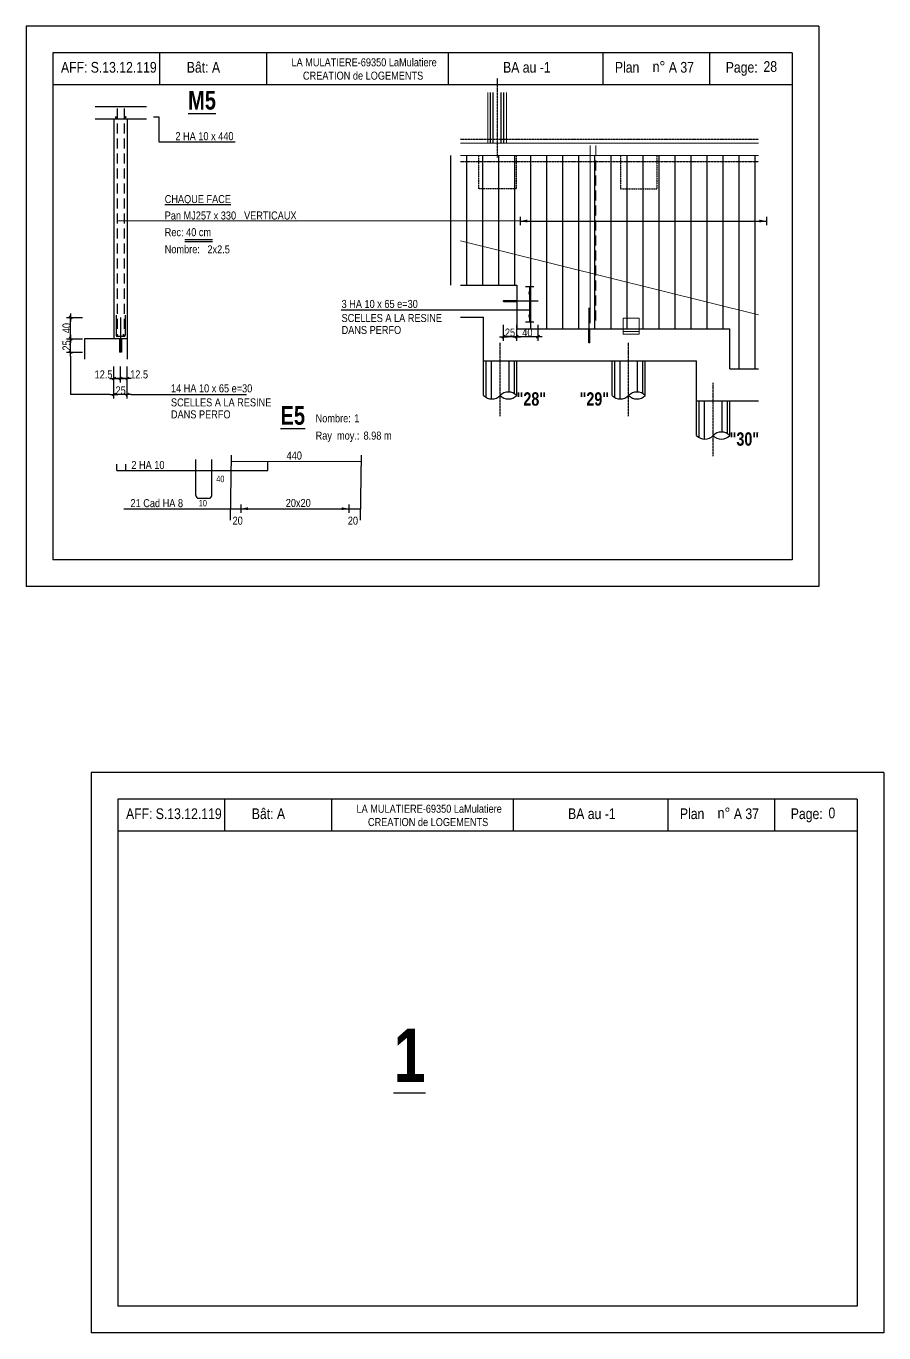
# Model space of a CAD drawing. Header units: metres. Extents: x -9927 to 45032, y -190416 to 12166.
# Drawn here: x 2379 to 3986, y -173726 to -171278 of the extents above; entities that cross this region are included whole.
import ezdxf
from ezdxf.enums import TextEntityAlignment as Align

# ---------------------------------------------------------------- set-up
doc = ezdxf.new("R2010")
doc.units = ezdxf.units.M
doc.header["$PDMODE"] = 65
for name, pattern in [('CACHE2', [0.1875, 0.125, -0.0625]), ('INTERROMPU2', [9.525, 6.35, -3.175]), ('TIRETPTX2', [50.8, 25.4, -12.7, 0, -12.7])]:
    doc.linetypes.add(name, pattern=pattern)
for name, color, linetype in [('01_cote_gen', 4, 'Continuous'), ('01_fenetres', 171, 'Continuous'), ('01_linteaux', 3, 'Continuous'), ('01_murs_coup', 5, 'Continuous'), ('01_murs_sup', 6, 'INTERROMPU2'), ('01_poch_murs', 251, 'Continuous'), ('01_sem', 42, 'Continuous'), ('01_texte', 230, 'Continuous'), ('AA_COTES', 2, 'Continuous')]:
    doc.layers.add(name, color=color, linetype=linetype)
doc.layers.add('01_PIEUX', color=5, linetype='Continuous', lineweight=60)
doc.styles.add('impact', font='impact.ttf')
doc.styles.add('STYLE2', font='ARIALN.TTF')
doc.dimstyles.new('JB50', dxfattribs={"dimscale": 0.1, "dimtxt": 150, "dimasz": 15, "dimexe": 0.1, "dimexo": 0.1, "dimgap": 0.09, "dimtad": 1, "dimdec": 1, "dimdsep": 46, "dimtxsty": 'STYLE2', "dimblk1": 'BOND_G', "dimblk2": 'BOND_D', "dimsah": 1, "dimcen": 1.5, "dimdle": 0.01, "dimse1": 1, "dimse2": 1, "dimclrd": 4, "dimclre": 2, "dimclrt": 6, "dimazin": 2, "dimtfac": 2.333333, "dimtdec": 1, "dimtix": 1, "dimtmove": 2, "dimatfit": 3, "dimldrblk": 'BOND_G', "dimfxl": 1, "dimtolj": 1, "dimtzin": 0, "dimarcsym": 0})

# ---------------------------------------------------------------- blocks, each defined once
blk = doc.blocks.new('BOND_G')
at = {"layer": 'AA_COTES', "color": 0}
for p, q in [((5, 0), (-5, 0)), ((1.8, 1.8), (-1.8, -1.8)), ((0, -5), (0, 15))]:
    blk.add_line(p, q, dxfattribs=at)
blk = doc.blocks.new('BOND_D')
at = {"layer": 'AA_COTES', "color": 0}
for p, q in [((5, 0), (-5, 0)), ((-1.8, -1.8), (1.8, 1.8)), ((0, 5), (0, -15))]:
    blk.add_line(p, q, dxfattribs=at)
blk = doc.blocks.new('*D1768')
at = {"layer": '01_cote_gen', "color": 4, "lineweight": -2, "ltscale": 0.5, "transparency": 16777216}
blk.add_line((2462.8, -171861.9), (2462.8, -171824.9), dxfattribs=at)
at = {"layer": 'DEFPOINTS', "color": 0, "lineweight": 0, "ltscale": 0.5, "transparency": 16777216}
for p in [(2462.8, -171823.4), (2556.4, -171823.4), (2470.3, -171863.4)]:
    blk.add_point(p, dxfattribs=at)
at = {"layer": '01_cote_gen', "color": 4, "lineweight": -2, "ltscale": 0.5, "transparency": 16777216, "xscale": 1.5, "yscale": 1.5, "zscale": 1.5}
for name, p, rotation in [('BOND_D', (2462.8, -171823.4), 90), ('BOND_G', (2462.8, -171863.4), 270)]:
    blk.add_blockref(name, p, dxfattribs=dict(at, rotation=rotation))
at = {"layer": '01_cote_gen', "color": 6, "lineweight": 0, "ltscale": 0.5, "transparency": 16777216, "insert": (2455.1, -171843.4), "char_height": 15, "attachment_point": 5, "rotation": 90, "style": 'STYLE2'}
blk.add_mtext('\\A1;40', dxfattribs=at)
blk = doc.blocks.new('*D1769')
at = {"layer": '01_cote_gen', "color": 4, "lineweight": -2, "ltscale": 0.5, "transparency": 16777216}
blk.add_line((2567.4, -171937.9), (2557.9, -171937.9), dxfattribs=at)
at = {"layer": 'DEFPOINTS', "color": 0, "lineweight": 0, "ltscale": 0.5, "transparency": 16777216}
for p in [(2556.4, -171888.4), (2568.9, -171882.4), (2556.4, -171937.9)]:
    blk.add_point(p, dxfattribs=at)
at = {"layer": '01_cote_gen', "color": 4, "lineweight": -2, "ltscale": 0.5, "transparency": 16777216, "xscale": 1.5, "yscale": 1.5, "zscale": 1.5, "rotation": 180}
blk.add_blockref('BOND_D', (2556.4, -171937.9), dxfattribs=at)
at = {"layer": '01_cote_gen', "color": 4, "lineweight": -2, "ltscale": 0.5, "transparency": 16777216, "xscale": 1.5, "yscale": 1.5, "zscale": 1.5}
blk.add_blockref('BOND_G', (2568.9, -171937.9), dxfattribs=at)
at = {"layer": '01_cote_gen', "color": 6, "lineweight": 0, "ltscale": 0.5, "transparency": 16777216, "insert": (2591.1, -171930.3), "char_height": 15, "attachment_point": 5, "style": 'STYLE2'}
blk.add_mtext('\\A1;12.5', dxfattribs=at)
blk = doc.blocks.new('*D1770')
at = {"layer": '01_cote_gen', "color": 4, "lineweight": -2, "ltscale": 0.5, "transparency": 16777216}
blk.add_line((2554.9, -171937.9), (2545.4, -171937.9), dxfattribs=at)
at = {"layer": 'DEFPOINTS', "color": 0, "lineweight": 0, "ltscale": 0.5, "transparency": 16777216}
for p in [(2543.9, -171863.4), (2556.4, -171888.4), (2543.9, -171937.9)]:
    blk.add_point(p, dxfattribs=at)
at = {"layer": '01_cote_gen', "color": 4, "lineweight": -2, "ltscale": 0.5, "transparency": 16777216, "xscale": 1.5, "yscale": 1.5, "zscale": 1.5, "rotation": 180}
blk.add_blockref('BOND_D', (2543.9, -171937.9), dxfattribs=at)
at = {"layer": '01_cote_gen', "color": 4, "lineweight": -2, "ltscale": 0.5, "transparency": 16777216, "xscale": 1.5, "yscale": 1.5, "zscale": 1.5}
blk.add_blockref('BOND_G', (2556.4, -171937.9), dxfattribs=at)
at = {"layer": '01_cote_gen', "color": 6, "lineweight": 0, "ltscale": 0.5, "transparency": 16777216, "insert": (2524.4, -171930.3), "char_height": 15, "attachment_point": 5, "style": 'STYLE2'}
blk.add_mtext('\\A1;12.5', dxfattribs=at)
blk = doc.blocks.new('*D1771')
at = {"layer": '01_cote_gen', "color": 4, "lineweight": -2, "ltscale": 0.5, "transparency": 16777216}
blk.add_line((2567.4, -171967.8), (2545.4, -171967.8), dxfattribs=at)
at = {"layer": 'DEFPOINTS', "color": 0, "lineweight": 0, "ltscale": 0.5, "transparency": 16777216}
for p in [(2543.9, -171945.4), (2568.9, -171945.4), (2543.9, -171967.8)]:
    blk.add_point(p, dxfattribs=at)
at = {"layer": '01_cote_gen', "color": 4, "lineweight": -2, "ltscale": 0.5, "transparency": 16777216, "xscale": 1.5, "yscale": 1.5, "zscale": 1.5, "rotation": 180}
blk.add_blockref('BOND_D', (2543.9, -171967.8), dxfattribs=at)
at = {"layer": '01_cote_gen', "color": 4, "lineweight": -2, "ltscale": 0.5, "transparency": 16777216, "xscale": 1.5, "yscale": 1.5, "zscale": 1.5}
blk.add_blockref('BOND_G', (2568.9, -171967.8), dxfattribs=at)
at = {"layer": '01_cote_gen', "color": 6, "lineweight": 0, "ltscale": 0.5, "transparency": 16777216, "insert": (2556.4, -171960.2), "char_height": 15, "attachment_point": 5, "style": 'STYLE2'}
blk.add_mtext('\\A1;25', dxfattribs=at)
blk = doc.blocks.new('*D1772')
at = {"layer": '01_cote_gen', "color": 4, "lineweight": -2, "ltscale": 0.5, "transparency": 16777216}
blk.add_line((2462.8, -171886.9), (2462.8, -171864.9), dxfattribs=at)
at = {"layer": 'DEFPOINTS', "color": 0, "lineweight": 0, "ltscale": 0.5, "transparency": 16777216}
for p in [(2462.8, -171863.4), (2514.9, -171863.4), (2554.4, -171888.4)]:
    blk.add_point(p, dxfattribs=at)
at = {"layer": '01_cote_gen', "color": 4, "lineweight": -2, "ltscale": 0.5, "transparency": 16777216, "xscale": 1.5, "yscale": 1.5, "zscale": 1.5}
for name, p, rotation in [('BOND_D', (2462.8, -171863.4), 90), ('BOND_G', (2462.8, -171888.4), 270)]:
    blk.add_blockref(name, p, dxfattribs=dict(at, rotation=rotation))
at = {"layer": '01_cote_gen', "color": 6, "lineweight": 0, "ltscale": 0.5, "transparency": 16777216, "insert": (2455.1, -171875.9), "char_height": 15, "attachment_point": 5, "rotation": 90, "style": 'STYLE2'}
blk.add_mtext('\\A1;25', dxfattribs=at)
blk = doc.blocks.new('*D1773')
at = {"layer": '01_cote_gen', "color": 4, "lineweight": -2, "ltscale": 0.5, "transparency": 16777216}
blk.add_line((3336.9, -171859.5), (3299.9, -171859.5), dxfattribs=at)
at = {"layer": 'DEFPOINTS', "color": 0, "lineweight": 0, "ltscale": 0.5, "transparency": 16777216}
for p in [(3298.4, -171776), (3338.4, -171764.7), (3298.4, -171859.5)]:
    blk.add_point(p, dxfattribs=at)
at = {"layer": '01_cote_gen', "color": 4, "lineweight": -2, "ltscale": 0.5, "transparency": 16777216, "xscale": 1.5, "yscale": 1.5, "zscale": 1.5, "rotation": 180}
blk.add_blockref('BOND_D', (3298.4, -171859.5), dxfattribs=at)
at = {"layer": '01_cote_gen', "color": 4, "lineweight": -2, "ltscale": 0.5, "transparency": 16777216, "xscale": 1.5, "yscale": 1.5, "zscale": 1.5}
blk.add_blockref('BOND_G', (3338.4, -171859.5), dxfattribs=at)
at = {"layer": '01_cote_gen', "color": 6, "lineweight": 0, "ltscale": 0.5, "transparency": 16777216, "insert": (3318.4, -171851.8), "char_height": 15, "attachment_point": 5, "style": 'STYLE2'}
blk.add_mtext('\\A1;40', dxfattribs=at)
blk = doc.blocks.new('*D1774')
at = {"layer": '01_cote_gen', "color": 4, "lineweight": -2, "ltscale": 0.5, "transparency": 16777216}
blk.add_line((3296.9, -171859.5), (3274.9, -171859.5), dxfattribs=at)
at = {"layer": 'DEFPOINTS', "color": 0, "lineweight": 0, "ltscale": 0.5, "transparency": 16777216}
for p in [(3273.4, -171765.7), (3298.4, -171777.4), (3273.4, -171859.5)]:
    blk.add_point(p, dxfattribs=at)
at = {"layer": '01_cote_gen', "color": 4, "lineweight": -2, "ltscale": 0.5, "transparency": 16777216, "xscale": 1.5, "yscale": 1.5, "zscale": 1.5, "rotation": 180}
blk.add_blockref('BOND_D', (3273.4, -171859.5), dxfattribs=at)
at = {"layer": '01_cote_gen', "color": 4, "lineweight": -2, "ltscale": 0.5, "transparency": 16777216, "xscale": 1.5, "yscale": 1.5, "zscale": 1.5}
blk.add_blockref('BOND_G', (3298.4, -171859.5), dxfattribs=at)
at = {"layer": '01_cote_gen', "color": 6, "lineweight": 0, "ltscale": 0.5, "transparency": 16777216, "insert": (3285.9, -171851.8), "char_height": 15, "attachment_point": 5, "style": 'STYLE2'}
blk.add_mtext('\\A1;25', dxfattribs=at)

msp = doc.modelspace()

# ---------------------------------------------------------------- linework, layer by layer
at = {"layer": '01_cote_gen', "color": 5, "linetype": 'Continuous', "lineweight": 0}
msp.add_line((3435.76, -171501.27), (3435.76, -171834.11), dxfattribs=at)
at = {"layer": '01_cote_gen', "color": 5, "linetype": 'CACHE2', "lineweight": 0, "ltscale": 150}
msp.add_line((3446.91, -171501.27), (3446.91, -171834.6), dxfattribs=at)
at = {"layer": '01_fenetres', "ltscale": 30}
for p, q in [((2429.43, -171327.53), (2429.43, -172277.53)), ((2429.43, -171327.53), (2429.43, -172277.53)), ((2429.43, -171327.53), (2429.43, -172277.53)), ((3814.43, -171327.53), (2429.43, -171327.53)), ((2629.43, -171327.53), (2629.43, -171387.53)), ((2829.82, -171327.53), (2829.82, -171387.53)), ((3170, -171327.53), (3170, -171387.53)), ((3460.3, -171387.53), (3460.3, -171327.53)), ((3660.3, -171387.53), (3660.3, -171327.53)), ((3814.43, -171327.53), (3814.43, -172277.53)), ((3814.43, -171387.53), (2429.43, -171387.53)), ((3814.43, -172277.53), (2429.43, -172277.53)), ((2551.24, -172726.29), (2551.24, -173676.29)), ((2551.24, -172726.29), (2551.24, -173676.29)), ((2551.24, -172726.29), (2551.24, -173676.29)), ((3936.24, -172726.29), (2551.24, -172726.29)), ((2751.24, -172726.29), (2751.24, -172786.29)), ((2951.64, -172726.29), (2951.64, -172786.29)), ((3291.81, -172726.29), (3291.81, -172786.29)), ((3582.11, -172786.29), (3582.11, -172726.29)), ((3782.11, -172786.29), (3782.11, -172726.29)), ((3936.24, -172726.29), (3936.24, -173676.29)), ((3936.24, -172786.29), (2551.24, -172786.29)), ((3936.24, -173676.29), (2551.24, -173676.29))]:
    msp.add_line(p, q, dxfattribs=at)
at = {"layer": '01_linteaux', "linetype": 'TIRETPTX2', "ltscale": 0.02}
for p, q in [((3261.75, -171374.89), (3261.75, -171523.92)), ((3751.6, -171489.71), (3193.13, -171489.71)), ((3751.6, -171531.71), (3193.13, -171531.71)), ((3267.4, -172008.24), (3267.4, -171870.96)), ((3508.1, -172008.24), (3508.1, -171870.96)), ((3666.5, -172083.24), (3666.5, -171945.96))]:
    msp.add_line(p, q, dxfattribs=at)
at = {"layer": '01_linteaux'}
for p, q in [((2508.78, -171428.38), (2604.72, -171428.38)), ((2508.78, -171451.38), (2604.72, -171451.38)), ((2543.88, -171451.38), (2543.88, -171863.4)), ((2568.88, -171451.38), (2568.88, -171863.4)), ((3193.13, -171762.71), (3298.4, -171762.71)), ((3298.4, -171762.71), (3298.4, -171844.71)), ((3273.4, -171793.58), (3273.4, -171791.58)), ((3273.4, -171791.58), (3298.4, -171791.58)), ((3273.4, -171792.58), (3338.4, -171792.58)), ((3273.4, -171793.58), (3298.4, -171793.58)), ((2547.88, -171819.4), (2547.88, -171856.4)), ((2556.38, -171823.4), (2556.38, -171888.4)), ((2564.88, -171819.4), (2564.88, -171856.4)), ((3193.13, -171822.71), (3236.4, -171822.71)), ((3236.4, -171904.71), (3236.4, -171822.71)), ((3434.37, -171870.71), (3434.37, -171805.71)), ((3298.4, -171844.71), (3697.5, -171844.71)), ((3433.37, -171870.71), (3433.37, -171845.71)), ((3435.37, -171870.71), (3435.37, -171845.71)), ((3697.5, -171919.71), (3697.5, -171844.71)), ((2488.88, -171863.4), (2488.88, -171901.33)), ((2568.88, -171863.4), (2488.88, -171863.4)), ((2561.88, -171859.4), (2550.88, -171859.4)), ((2554.38, -171863.4), (2554.38, -171888.4)), ((2558.38, -171863.4), (2558.38, -171888.4)), ((2568.88, -171863.4), (2568.88, -171901.33)), ((3435.37, -171870.71), (3433.37, -171870.71)), ((2558.38, -171888.4), (2554.38, -171888.4)), ((3236.4, -171904.71), (3635.5, -171904.71)), ((3236.4, -171969.71), (3236.4, -171904.71)), ((3298.4, -171969.71), (3298.4, -171904.71)), ((3477.1, -171969.71), (3477.1, -171904.71)), ((3539.1, -171969.71), (3539.1, -171904.71)), ((3635.5, -171979.71), (3635.5, -171904.71)), ((3697.5, -171919.71), (3751.6, -171919.71)), ((3635.5, -171979.71), (3751.6, -171979.71)), ((3635.5, -172044.71), (3635.5, -171979.71)), ((3697.5, -172044.71), (3697.5, -171979.71))]:
    msp.add_line(p, q, dxfattribs=at)
at = {"layer": '01_linteaux', "linetype": 'Continuous'}
for p, q in [((2697.48, -172157.22), (2697.48, -172089.63)), ((2727.09, -172157.22), (2727.09, -172089.63)), ((2702.48, -172162.22), (2722.09, -172162.22))]:
    msp.add_line(p, q, dxfattribs=at)
at = {"layer": '01_linteaux', "const_width": 2, "flags": 128}
for points in [[(2546.77, -171448.33, 1), (2548.77, -171448.33, 1)], [(2564.74, -171448.08, 1), (2566.74, -171448.08, 1)], [(2548.88, -171856.36, 1), (2550.88, -171856.36, 1)], [(2560.88, -171856.4, 1), (2562.88, -171856.4, 1)]]:
    msp.add_lwpolyline(points, format="xyb", close=True, dxfattribs=at)
at = {"layer": '01_linteaux'}
for centre, radius, start, end in [((2550.88, -171856.4), 3, 180, 270), ((2561.88, -171856.4), 3, 270, 0), ((3251.9, -171954.64), 21.62, 224.19387, 315.80613), ((3282.9, -171984.78), 21.62, 44.19387, 135.80613), ((3282.9, -171954.64), 21.62, 224.19387, 315.80613), ((3492.6, -171954.64), 21.62, 224.19387, 315.80613), ((3523.6, -171984.78), 21.62, 44.19387, 135.80613), ((3523.6, -171954.64), 21.62, 224.19387, 315.80613), ((3651, -172029.64), 21.62, 224.19387, 315.80613), ((3682, -172059.78), 21.62, 44.19387, 135.80613), ((3682, -172029.64), 21.62, 224.19387, 315.80613)]:
    msp.add_arc(centre, radius, start, end, dxfattribs=at)
at = {"layer": '01_linteaux', "linetype": 'Continuous'}
for centre, start, end in [((2702.48, -172157.22), 180, 270), ((2722.09, -172157.22), 270, 0)]:
    msp.add_arc(centre, 5, start, end, dxfattribs=at)
at = {"layer": '01_murs_coup', "linetype": 'Continuous', "lineweight": 5}
for p, q in [((3751.6, -171496.71), (3193.13, -171496.71)), ((3751.6, -171519.71), (3193.13, -171519.71)), ((3751.6, -171818.32), (3193.13, -171679.69)), ((3527.57, -171824.71), (3497.79, -171824.71)), ((3497.79, -171824.71), (3497.79, -171854.71)), ((3527.57, -171824.71), (3527.57, -171854.71)), ((3527.57, -171849.71), (3497.79, -171849.71)), ((3527.57, -171854.71), (3497.79, -171854.71))]:
    msp.add_line(p, q, dxfattribs=at)
at = {"layer": '01_murs_sup', "ltscale": 0.03}
for p, q in [((3227.13, -171519.71), (3227.13, -171582.71)), ((3297.13, -171519.71), (3297.13, -171582.71)), ((3493.13, -171519.71), (3493.13, -171582.71)), ((3561.13, -171519.71), (3561.13, -171582.71)), ((3297.13, -171582.71), (3227.13, -171582.71)), ((3493.13, -171582.71), (3561.13, -171582.71))]:
    msp.add_line(p, q, dxfattribs=at)
at = {"layer": '01_PIEUX', "color": 2, "linetype": 'Continuous', "lineweight": 5}
for p, q in [((3244.25, -171402.13), (3244.25, -171496.71)), ((3279.25, -171402.13), (3279.25, -171496.71))]:
    msp.add_line(p, q, dxfattribs=at)
at = {"layer": '01_poch_murs'}
for p, q in [((3249.25, -171496.71), (3249.25, -171402.13)), ((3254.25, -171496.71), (3254.25, -171402.13)), ((3269.25, -171496.71), (3269.25, -171402.13)), ((3274.25, -171496.71), (3274.25, -171402.13)), ((3175.1, -171762.71), (3175.1, -171519.71)), ((3205.1, -171762.71), (3205.1, -171519.71)), ((3235.1, -171762.71), (3235.1, -171519.71)), ((3265.1, -171762.71), (3265.1, -171519.71)), ((3295.1, -171762.71), (3295.1, -171519.71)), ((3325.1, -171844.71), (3325.1, -171519.71)), ((3355.1, -171844.71), (3355.1, -171519.71)), ((3385.1, -171844.71), (3385.1, -171519.71)), ((3415.1, -171844.71), (3415.1, -171519.71)), ((3445.1, -171844.71), (3445.1, -171519.71)), ((3475.1, -171844.71), (3475.1, -171519.71)), ((3505.1, -171844.71), (3505.1, -171519.71)), ((3535.1, -171844.71), (3535.1, -171519.71)), ((3565.1, -171844.71), (3565.1, -171519.71)), ((3595.1, -171844.71), (3595.1, -171519.71)), ((3625.1, -171844.71), (3625.1, -171519.71)), ((3655.1, -171844.71), (3655.1, -171519.71)), ((3685.1, -171844.71), (3685.1, -171519.71)), ((3715.1, -171919.71), (3715.1, -171519.71)), ((3745.1, -171919.71), (3745.1, -171519.71)), ((3241.4, -171973.54), (3241.4, -171904.71)), ((3251.4, -171976.26), (3251.4, -171904.71)), ((3283.4, -171904.71), (3283.4, -171963.17)), ((3293.4, -171904.71), (3293.4, -171965.89)), ((3482.1, -171973.54), (3482.1, -171904.71)), ((3492.1, -171976.26), (3492.1, -171904.71)), ((3524.1, -171904.71), (3524.1, -171963.17)), ((3534.1, -171904.71), (3534.1, -171965.89)), ((3640.5, -172048.54), (3640.5, -171979.71)), ((3650.5, -172051.26), (3650.5, -171979.71)), ((3682.5, -171979.71), (3682.5, -172038.17)), ((3692.5, -171979.71), (3692.5, -172040.89))]:
    msp.add_line(p, q, dxfattribs=at)
at = {"layer": '01_sem', "color": 2, "lineweight": 0, "ltscale": 7}
msp.add_line((2763.27, -172093.41), (3006.75, -172093.41), dxfattribs=at)
at = {"layer": '01_texte', "ltscale": 30}
for p, q in [((2379.43, -171277.53), (2379.43, -172327.53)), ((3864.43, -171277.53), (2379.43, -171277.53)), ((3864.43, -171277.53), (3864.43, -172327.53)), ((3304.65, -171634.74), (3304.65, -171650.38)), ((3304.65, -171642.81), (3766.56, -171642.81)), ((3766.56, -171634.74), (3766.56, -171650.38)), ((3330.73, -171766.03), (3315.09, -171766.03)), ((3322.67, -171766.03), (3322.67, -171832.17)), ((3330.73, -171832.17), (3315.09, -171832.17)), ((2549.35, -172110.34), (2549.35, -172098.11)), ((2565.9, -172110.34), (2565.9, -172098.11)), ((2763.27, -172081.64), (2761.7, -172203.03)), ((2832.28, -172110.34), (2832.28, -172093.41)), ((3006.75, -172081.64), (3005.18, -172203.03)), ((2549.35, -172110.34), (2832.28, -172110.34)), ((2562.13, -172181.89), (3005.18, -172181.89)), ((2781.41, -172173.83), (2781.41, -172189.47)), ((2984.09, -172173.83), (2984.09, -172189.47)), ((3864.43, -172327.53), (2379.43, -172327.53)), ((2501.24, -172676.29), (2501.24, -173726.29)), ((3986.24, -172676.29), (2501.24, -172676.29)), ((3986.24, -172676.29), (3986.24, -173726.29)), ((3986.24, -173726.29), (2501.24, -173726.29))]:
    msp.add_line(p, q, dxfattribs=at)
at = {"layer": '01_texte', "linetype": 'CACHE2', "ltscale": 150}
for p, q in [((2549.88, -171432), (2549.88, -171850.15)), ((2562.88, -171432), (2562.88, -171850.06))]:
    msp.add_line(p, q, dxfattribs=at)
at = {"layer": '01_texte'}
for p, q in [((2617.92, -171447.7), (2628.27, -171447.7)), ((2628.27, -171447.7), (2628.27, -171494.27)), ((2628.27, -171494.27), (2771.17, -171494.27)), ((3304.65, -171642.64), (2549.88, -171642.98)), ((2728.36, -171678.18), (2676.6, -171678.18)), ((2728.36, -171681.49), (2676.6, -171681.49)), ((2969.5, -171809.47), (3322.67, -171809.47)), ((2462.76, -171895.9), (2462.76, -171967.83)), ((2536.38, -171967.83), (2462.76, -171967.83)), ((2576.38, -171967.83), (2792.3, -171967.83))]:
    msp.add_line(p, q, dxfattribs=at)
at = {"layer": '01_texte', "ltscale": 30}
for points in [[(3304.65, -171642.81), (3318.47, -171640.05), (3318.47, -171642.81)], [(3304.65, -171642.81), (3318.47, -171645.56), (3318.47, -171642.81)], [(3766.56, -171642.81), (3752.74, -171640.05), (3752.74, -171642.81)], [(3766.56, -171642.81), (3752.74, -171645.56), (3752.74, -171642.81)], [(3322.67, -171766.03), (3319.92, -171779.85), (3322.67, -171779.85)], [(3322.67, -171766.03), (3325.43, -171779.85), (3322.67, -171779.85)], [(3322.67, -171832.17), (3319.92, -171818.34), (3322.67, -171818.34)], [(3322.67, -171832.17), (3325.43, -171818.34), (3322.67, -171818.34)], [(2781.41, -172181.89), (2795.24, -172179.13), (2795.24, -172181.89)], [(2781.41, -172181.89), (2795.24, -172184.64), (2795.24, -172181.89)], [(2984.09, -172181.89), (2970.26, -172179.13), (2970.26, -172181.89)], [(2984.09, -172181.89), (2970.26, -172184.64), (2970.26, -172181.89)]]:
    msp.add_solid(points, dxfattribs=at)

# ---------------------------------------------------------------- texts
at = {"layer": '01_texte'}
for s, height, style, p in [('LA MULATIERE-69350 LaMulatiere', 15, 'STYLE2', (2876.52, -171352.81)), ('AFF:', 20, 'STYLE2', (2444.73, -171364.68)), ('S.13.12.119', 20, 'STYLE2', (2500.39, -171364.68)), ('Bât: A', 20, 'STYLE2', (2680.37, -171364.68)), ('CREATION de LOGEMENTS', 15, 'STYLE2', (2898, -171377.81)), ('BA au -1', 20, 'STYLE2', (3272.82, -171364.68)), ('Plan', 20, 'STYLE2', (3482.34, -171364.68)), ('n%%D', 20, 'STYLE2', (3553.03, -171363.24)), ('A 37', 20, 'STYLE2', (3583.37, -171364.68)), ('Page:', 20, 'STYLE2', (3690.01, -171364.68)), ('28', 20, 'STYLE2', (3760.7, -171363.24)), ('%%UM5', 35, 'impact', (2682.83, -171433.96)), ('2 HA 10 x 440', 15, 'STYLE2', (2659.03, -171491.31)), ('%%UCHAQUE FACE', 15, 'STYLE2', (2639.02, -171609.09)), ('Pan MJ257 x 330', 15, 'STYLE2', (2639.02, -171639.88)), ('VERTICAUX', 15, 'STYLE2', (2787.69, -171639.88)), ('Rec: 40 cm', 15, 'STYLE2', (2639.02, -171671.16)), ('Nombre:', 15, 'STYLE2', (2639.02, -171703.07)), ('2x2.5', 15, 'STYLE2', (2719.02, -171703.34)), ('3 HA 10 x 65 e=30', 15, 'STYLE2', (2970.33, -171805.64)), ('SCELLES A LA RESINE', 15, 'STYLE2', (2970.33, -171831.94)), ('DANS PERFO', 15, 'STYLE2', (2970.33, -171854.4)), ('14 HA 10 x 65 e=30', 15, 'STYLE2', (2650.7, -171963.83)), ('SCELLES A LA RESINE', 15, 'STYLE2', (2650.7, -171990.14)), ('DANS PERFO', 15, 'STYLE2', (2650.7, -172012.6)), ('%%UE5', 35, 'impact', (2856.03, -172024.61)), ('Nombre:', 15, 'STYLE2', (2921.72, -172019.95)), ('1', 15, 'STYLE2', (2994.11, -172019.95)), ('Ray  moy.:', 15, 'STYLE2', (2921.72, -172052.34)), ('8.98 m', 15, 'STYLE2', (3011.52, -172052.34)), ('2 HA 10', 15, 'STYLE2', (2576.52, -172107.38)), ('440', 15, 'STYLE2', (2867.36, -172089.69)), ('40', 12, 'STYLE2', (2735.64, -172132.01)), ('21 Cad HA 8', 15, 'STYLE2', (2574.96, -172178.93)), ('10', 12, 'STYLE2', (2702.75, -172177.41)), ('20x20', 15, 'STYLE2', (2865.79, -172178.59)), ('20', 15, 'STYLE2', (2766.15, -172211.68)), ('20', 15, 'STYLE2', (2982.06, -172211.68)), ('AFF:', 20, 'STYLE2', (2566.54, -172763.44)), ('S.13.12.119', 20, 'STYLE2', (2622.2, -172763.44)), ('Bât: A', 20, 'STYLE2', (2802.18, -172763.44)), ('LA MULATIERE-69350 LaMulatiere', 15, 'STYLE2', (2998.33, -172751.57)), ('BA au -1', 20, 'STYLE2', (3394.63, -172763.44)), ('Plan', 20, 'STYLE2', (3604.15, -172763.44)), ('n%%D', 20, 'STYLE2', (3674.84, -172762)), ('A 37', 20, 'STYLE2', (3705.18, -172763.44)), ('Page:', 20, 'STYLE2', (3811.82, -172763.44)), ('0', 20, 'STYLE2', (3882.51, -172762)), ('CREATION de LOGEMENTS', 15, 'STYLE2', (3019.82, -172776.57)), ('%%U1', 100, 'impact', (3067.92, -173256.3))]:
    msp.add_text(s, height=height, dxfattribs=dict(at, style=style)).set_placement(p)
at = {"layer": '01_texte', "style": 'impact'}
for s, p in [('"28"', (3325.86, -171996.22)), ('"29"', (3443.87, -171996.22)), ('"30"', (3724.96, -172071.22))]:
    msp.add_text(s, height=25, rotation=0, dxfattribs=at).set_placement(p, align=Align.BOTTOM_CENTER)

# ---------------------------------------------------------------- dimensions: what is measured, and where the dimension line sits
at = {"layer": '01_cote_gen', "lineweight": 0, "ltscale": 0.5}
for base, p1, p2, picture, middle in [((3273.4, -171859.46), (3298.4, -171777.42), (3273.4, -171765.68), '*D1774', (3285.9, -171851.79)), ((3298.4, -171859.46), (3338.4, -171764.68), (3298.4, -171776.05), '*D1773', (3318.4, -171851.79)), ((2543.88, -171967.83), (2568.88, -171945.43), (2543.88, -171945.43), '*D1771', (2556.38, -171960.17))]:
    dim = msp.add_linear_dim(base=base, p1=p1, p2=p2, dimstyle='JB50', dxfattribs=at)
    dim.commit()
    dim.dimension.update_dxf_attribs({"geometry": picture, "text_midpoint": middle})
for base, p1, p2, picture, middle in [((2462.76, -171823.4), (2470.26, -171863.4), (2556.38, -171823.4), '*D1768', (2455.09, -171843.4)), ((2462.76, -171863.4), (2554.38, -171888.4), (2514.86, -171863.4), '*D1772', (2455.09, -171875.9))]:
    dim = msp.add_linear_dim(base=base, p1=p1, p2=p2, angle=90, dimstyle='JB50', dxfattribs=at)
    dim.commit()
    dim.dimension.update_dxf_attribs({"geometry": picture, "text_midpoint": middle})
for base, p1, p2, picture, middle in [((2543.88, -171937.93), (2556.38, -171888.4), (2543.88, -171863.4), '*D1770', (2524.4, -171930.26)), ((2556.38, -171937.93), (2568.88, -171882.37), (2556.38, -171888.4), '*D1769', (2591.11, -171930.26))]:
    dim = msp.add_linear_dim(base=base, p1=p1, p2=p2, dimstyle='JB50', dxfattribs=at)
    dim.commit()
    dim.dimension.update_dxf_attribs({"geometry": picture, "text_midpoint": middle, "dimtype": 160})

doc.saveas('drawing.dxf')
